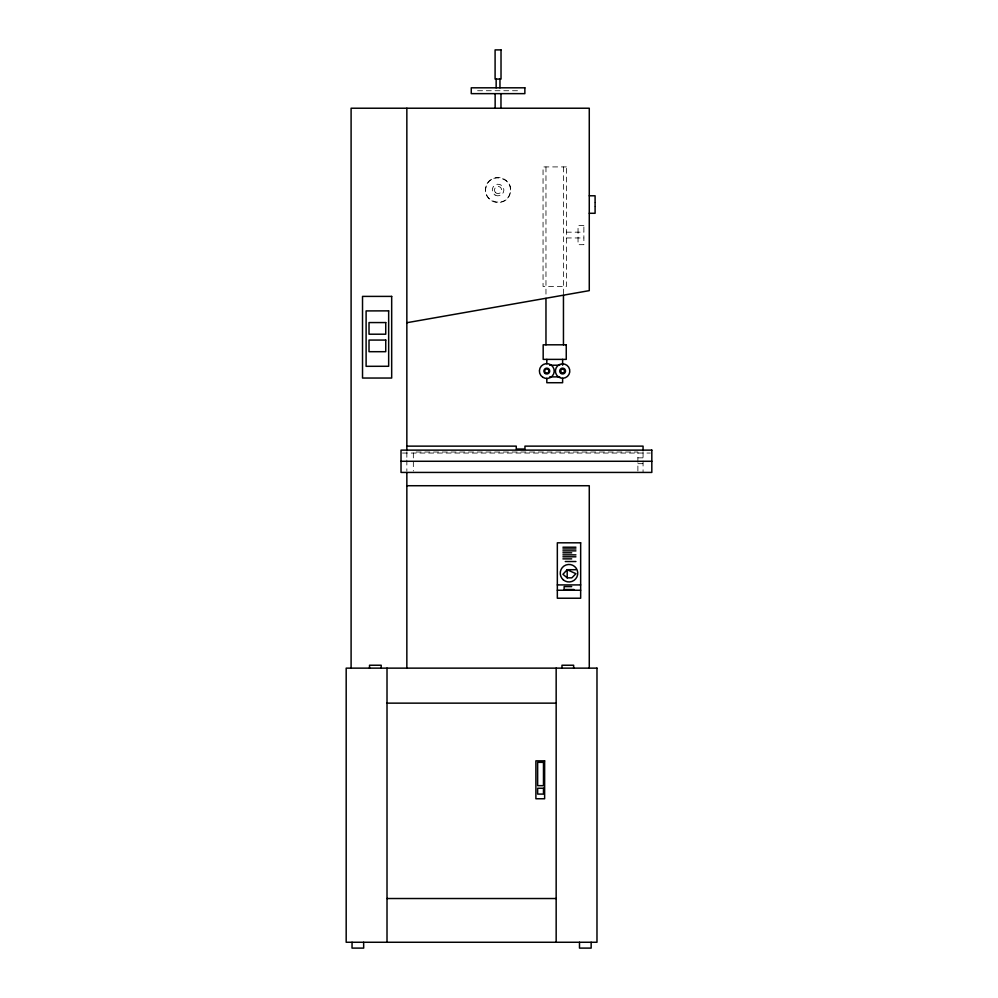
<?xml version="1.0" encoding="UTF-8"?>
<svg xmlns="http://www.w3.org/2000/svg" width="998" height="998" viewBox="0 0 998 998"><rect width="100%" height="100%" fill="white"/><g stroke="black" fill="none" stroke-linecap="round" stroke-linejoin="round"><path stroke-width="0.75" stroke-dasharray="4.99 3.74" d="M477.58 90.731L518.536 90.731M566.377 232.172L583.88 232.172M566.377 237.961L583.88 237.961M402.481 453.042L650.359 453.042M637.884 457.857L643.061 457.857M637.884 463.683L643.061 463.683M643.061 452.319L643.061 472.428M637.884 470.981L637.884 452.019L413.334 452.019L413.334 470.981M563.458 166.916L563.458 293.761M545.968 166.916L545.968 295.308M406.847 452.319L406.847 459.005M406.847 460.053L406.847 470.944M486.001 186.801C481.273 202.12 506.547 208.894 510.115 193.263C514.843 177.931 489.569 171.157 486.001 186.801M566.377 166.916L543.049 166.916L543.049 286.476L566.377 286.476L566.377 166.916M583.88 225.448L578.042 225.448L578.042 244.685L583.88 244.685L583.88 225.448M495.145 195.084A5.838 5.838 0 0 0 503.89 190.032A5.838 5.838 0 0 0 495.145 184.979A5.838 5.838 0 0 0 495.145 195.084M495.519 192.564A3.593 3.593 0 0 0 501.52 190.955A3.593 3.593 0 0 0 497.129 186.564A3.593 3.593 0 0 0 495.519 192.564M491.814 200.835A12.475 12.475 0 0 0 510.539 190.032A12.475 12.475 0 0 0 491.814 179.216A12.475 12.475 0 0 0 491.814 200.835"/><path stroke-width="1.5" d="M406.847 322.716L589.269 290.643L589.269 108.221L351.096 108.221L351.096 668.136M589.269 195.783L595.095 195.783L595.095 202.27M589.269 213.285L595.095 213.285L595.095 206.798M549.686 365.218L559.741 365.218M549.686 376.882L559.741 376.882M406.847 446.131L516.253 446.131L516.253 449.038L524.96 449.038L524.96 446.131L643.061 446.131L643.061 450.772M401.021 461.276L651.819 461.276M406.847 485.727L589.269 485.727L589.269 668.136M562.934 547.216L575.933 547.216M562.934 548.95L575.933 548.95M562.934 550.884L575.933 550.884M562.934 552.817L571.692 552.817M562.934 554.876L575.933 554.876M562.934 556.809L575.933 556.809M562.934 558.88L571.692 558.88M565.28 561.525L575.933 561.525M575.933 569.708L567.188 569.708L562.934 574.299L567.188 577.842L571.842 577.842L575.933 573.7L567.188 569.708L567.188 577.842M557.333 584.915L580.661 584.915M571.692 586.599L564.132 586.599L564.132 589.519M565.28 589.519L574.037 589.519M557.333 590.242L580.661 590.242M387.012 703.141L556.16 703.141M387.012 898.524L556.16 898.524M595.095 202.956L595.095 206.112M591.153 942.262L591.153 948.1L579.489 948.1L579.489 942.262M573.65 668.136L573.65 665.229L561.986 665.229L561.986 668.136M563.458 295.308L563.458 344.809M562.623 359.38L562.623 365.218M562.623 378.342L562.623 382.721L546.817 382.721L546.817 378.342M556.16 668.136L556.16 942.262M546.817 359.38L546.817 363.759M545.968 298.402L545.968 344.809M500.971 93.637L500.971 108.221M499.961 79.067L499.961 87.812M496.156 79.067L496.156 87.812M495.145 93.637L495.145 108.221M406.847 108.221L406.847 450.772M406.847 472.428L406.847 668.136M387.012 668.136L387.012 942.262M381.186 668.136L381.186 665.229L369.522 665.229L369.522 668.136M363.634 942.262L363.684 948.1L352.02 948.1L352.069 942.262M388.659 310.865L366.104 310.914L366.104 366.316L388.659 366.278L388.659 310.865M501.021 49.9L495.095 49.9L495.095 79.067L501.021 79.067L501.021 49.9M524.861 87.812L471.256 87.812L471.256 93.637L524.861 93.637L524.861 87.812M391.678 296.394L362.524 296.394L362.524 378.042L391.678 378.042L391.678 296.394M385.739 322.566L369.011 322.566L369.011 334.205L385.739 334.205L385.739 322.566M385.739 340.069L369.011 340.069L369.011 351.695L385.739 351.695L385.739 340.069M566.253 344.809L543.174 344.809L543.174 359.38L566.253 359.38L566.253 344.809M651.819 450.123L401.021 450.123L401.021 472.428L651.819 472.428L651.819 450.123M580.661 542.812L557.333 542.812L557.333 598.226L580.661 598.226L580.661 542.812M596.979 668.136L346.181 668.136L346.181 942.262L596.979 942.262L596.979 668.136M544.634 760.85L535.889 760.85L535.889 798.762L544.634 798.762L544.634 760.85M543.486 762.335L537.648 762.335L537.648 785.663L543.486 785.663L543.486 762.335M543.486 788.258L537.648 788.258L537.648 794.084L543.486 794.084L543.486 788.258M545.232 373.501A2.919 2.919 0 0 0 549.723 371.194A2.919 2.919 0 0 0 545.482 368.449A2.919 2.919 0 0 0 545.232 373.501M560.826 373.352A2.919 2.919 0 0 0 565.504 371.443A2.919 2.919 0 0 0 561.512 368.349A2.919 2.919 0 0 0 560.826 373.352M561.462 372.541A1.884 1.884 0 0 0 564.481 371.306A1.884 1.884 0 0 0 561.899 369.31A1.884 1.884 0 0 0 561.462 372.541M542.787 377.281A7.41 7.41 0 0 0 554.214 371.418A7.41 7.41 0 0 0 543.436 364.457A7.41 7.41 0 0 0 542.787 377.281M558.206 376.745A7.198 7.198 0 0 0 569.746 372.029A7.198 7.198 0 0 0 559.89 364.382A7.198 7.198 0 0 0 558.206 376.745M545.669 372.828A2.121 2.121 0 0 0 548.925 371.156A2.121 2.121 0 0 0 545.844 369.173A2.121 2.121 0 0 0 545.669 372.828M563.371 579.9A8.745 8.745 0 0 0 577.617 574.736A8.745 8.745 0 0 0 566.016 564.98A8.745 8.745 0 0 0 563.371 579.9"/></g></svg>
